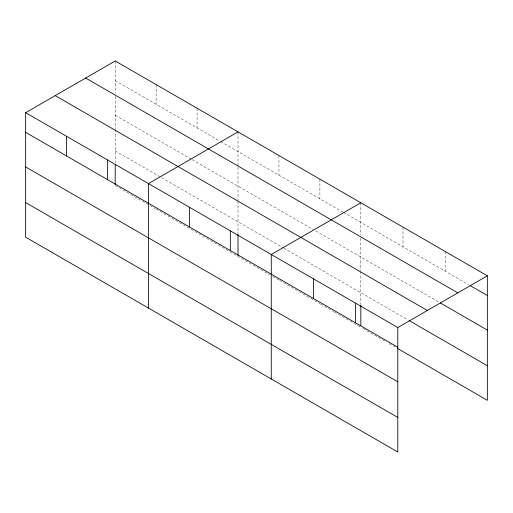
<?xml version="1.0" encoding="UTF-8"?>
<svg xmlns="http://www.w3.org/2000/svg" width="513" height="513" viewBox="0 0 513 513"><rect width="100%" height="100%" fill="white"/><g stroke="black" fill="none" stroke-linecap="round" stroke-linejoin="round"><path stroke-width="0.38" stroke-dasharray="2.56 1.92" d="M115.207 80.656L219.974 141.139M220.667 141.543L342.78 212.042M343.479 212.446L468.683 284.734M115.207 115.239L191.529 159.306M192.221 159.703L312.949 229.407M315.726 231.01L438.948 302.151M115.207 150.88L160.999 177.312M161.691 177.716L283.112 247.817M283.804 248.215L408.528 320.227M115.207 185.462L155.452 208.695M156.144 209.099L269.928 274.795M272.704 276.398L278.95 280.002M279.643 280.399L319.888 303.632M320.58 304.036L333.764 311.647M334.457 312.045L360.819 327.268M362.896 328.467L386.404 342.036M389.168 343.633L395.395 347.224M445.175 251.479L445.175 271.159M403 227.131L403 246.811M360.819 202.782L360.819 235.037M360.819 238.179L360.819 270.505M360.819 271.3L360.819 304.472M319.888 179.146L319.888 198.826M278.95 155.51L278.95 175.189M238.013 131.879L238.013 166.494M238.013 167.276L238.013 200.397M238.013 201.192L238.013 234.358M197.082 108.243L197.082 127.923M156.144 84.613L156.144 104.286M115.207 60.976L115.207 93.231M115.207 96.373L115.207 128.705M115.207 129.494L115.207 162.666"/><path stroke-width="0.77" d="M25.65 112.68L397.793 327.538L397.793 452.024L25.65 237.173L25.65 112.68L115.207 60.976L487.35 275.827L487.35 400.32L397.466 348.423M238.013 131.879L148.456 183.583L148.456 308.069M360.819 202.782L271.262 254.486L271.262 378.972M397.793 327.538L487.35 275.827M470.062 285.529L487.35 295.507M85.652 78.04L457.795 292.891M440.334 302.952L487.35 330.096M55.205 95.617L427.348 310.474M409.22 320.625L487.35 365.731M25.65 132.36L397.793 347.218M25.65 166.949L397.793 381.8M25.65 202.584L397.793 417.435M360.819 305.261L360.819 325.697M355.618 303.183L355.618 322.863M313.443 278.835L313.443 298.515M238.013 234.358L238.013 255.583M230.331 230.85L230.331 250.53M189.393 207.22L189.393 226.893M115.207 164.243L115.207 184.68M107.518 159.947L107.518 179.627M66.587 136.317L66.587 155.997"/></g></svg>
